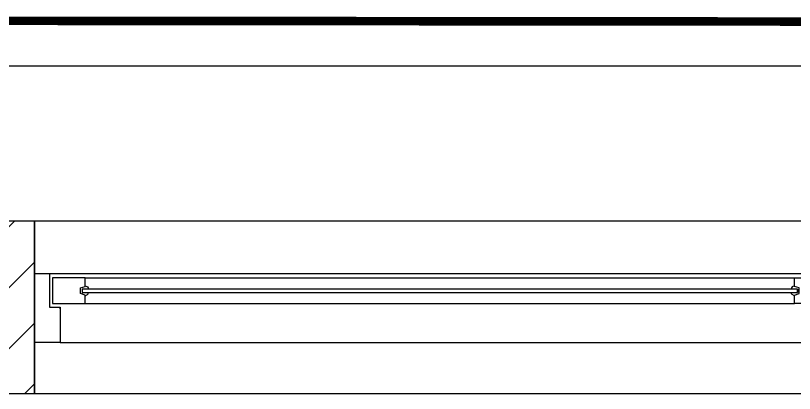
# Model space of a CAD drawing. Header units: millimetres. Extents: x 359270 to 411470, y 57550 to 89768.
# Drawn here: x 390326 to 391230, y 62814 to 63253 of the extents above; entities that cross this region are included whole.
import ezdxf

# ---------------------------------------------------------------- set-up
doc = ezdxf.new("R2010")
doc.units = ezdxf.units.MM
doc.header["$LTSCALE"] = 100
doc.linetypes.add('HID', pattern=[2.3, 1.5, -0.8])
for name, color, linetype in [('03-WAL NEW', 3, 'Continuous'), ('04-WIN', 4, 'Continuous'), ('06-LIGHT', 4, 'Continuous'), ('CEIL-LIGHT', 7, 'Continuous')]:
    doc.layers.add(name, color=color, linetype=linetype)

# ---------------------------------------------------------------- blocks, each defined once
blk = doc.blocks.new('CJSWJDERH')
at = {"layer": '03-WAL NEW'}
h = blk.add_hatch(dxfattribs=at)
h.set_pattern_fill('_USER', color=8, scale=50, angle=45, pattern_type=0)
h.set_pattern_definition([(45, (25800, 0), (-35.355339, 35.355339), [])])
h.paths.add_polyline_path([(390347.5, 63014), (390030, 63014), (390030, 62814), (390347.5, 62814)])
h.paths.add_polyline_path([(392965, 62814), (392147.5, 62814), (392147.5, 63014), (392965, 63014)])
blk.add_lwpolyline([(390347.5, 63014), (390030, 63014), (390030, 62814), (390347.5, 62814)], close=True, dxfattribs=at)
at = {"layer": '04-WIN', "linetype": 'Continuous'}
for p, q in [((390364.94, 62953.22), (392117.5, 62953.22)), ((390406.58, 62948.27), (391230, 62948.27)), ((390377.5, 62912.13), (390377.5, 62914.22)), ((390406.58, 62918.27), (391230, 62918.27)), ((390377.5, 62873.22), (392130.06, 62873.22))]:
    blk.add_line(p, q, dxfattribs=at)
at = {"layer": '04-WIN'}
blk.add_lwpolyline([(390347.5, 62814), (392147.5, 62814), (392147.5, 63014), (390347.5, 63014)], close=True, dxfattribs=at)
at = {"layer": '04-WIN', "linetype": 'Continuous'}
for points in [[(390347.5, 62944.22), (390347.5, 62953.22), (390364.94, 62953.22), (390364.94, 62914.22), (390377.5, 62914.22), (390377.5, 62873.22), (390347.5, 62873.22), (390347.5, 62882.22)], [(390406.58, 62939.06), (390409.32, 62937.68), (390409.85, 62936.69), (390410.4, 62935.27)], [(391230, 62939.06), (391227.25, 62937.68), (391226.73, 62936.69), (391226.18, 62935.27)], [(391233.48, 62935.27), (390403.1, 62935.27), (390403.1, 62931.27), (391233.48, 62931.27), (391233.48, 62935.27), (391233.48, 62931.27)], [(390406.58, 62927.48), (390409.32, 62928.86), (390409.85, 62929.85), (390410.4, 62931.27)], [(391230, 62927.48), (391227.25, 62928.86), (391226.73, 62929.85), (391226.18, 62931.27)]]:
    blk.add_lwpolyline(points, dxfattribs=at)
for points in [[(390368.58, 62918.27), (390406.58, 62918.27), (390406.58, 62928.27), (390401.03, 62930.04), (390401.03, 62936.49), (390406.58, 62938.27), (390406.58, 62948.27), (390368.58, 62948.27)], [(391230, 62938.27), (391230, 62948.27), (391265, 62948.27), (391265, 62918.27), (391230, 62918.27), (391230, 62928.27), (391235.55, 62930.04), (391235.55, 62936.49)]]:
    blk.add_lwpolyline(points, close=True, dxfattribs=at)

msp = doc.modelspace()

# ---------------------------------------------------------------- linework, layer by layer
at = {"layer": '06-LIGHT', "color": 10, "linetype": 'HID', "const_width": 10}
msp.add_lwpolyline([(389130, 63247.91), (393365, 63244)], dxfattribs=at)
at = {"layer": 'CEIL-LIGHT'}
msp.add_line((393365, 63194), (389130, 63194), dxfattribs=at)

# ---------------------------------------------------------------- block references
msp.add_blockref('CJSWJDERH', (0, 0))

doc.saveas('drawing.dxf')
